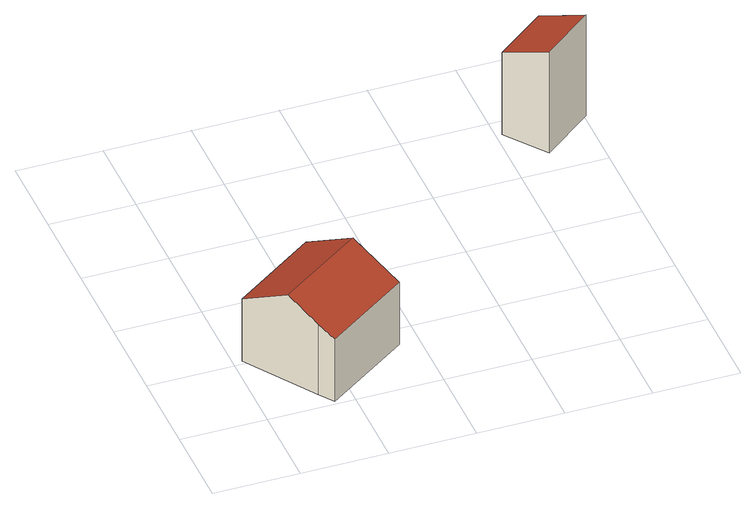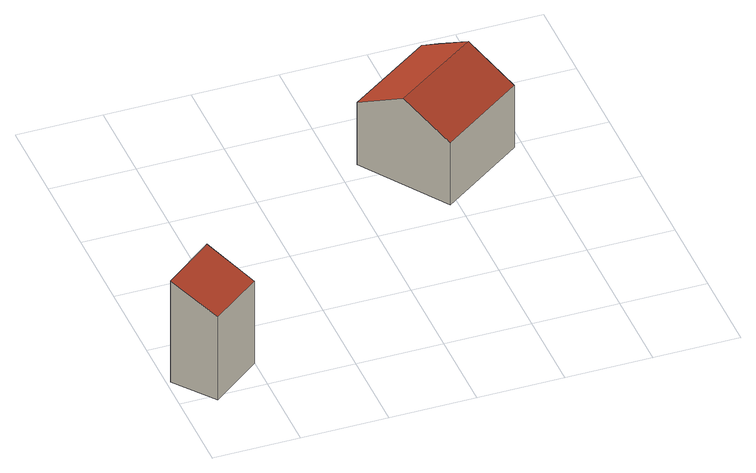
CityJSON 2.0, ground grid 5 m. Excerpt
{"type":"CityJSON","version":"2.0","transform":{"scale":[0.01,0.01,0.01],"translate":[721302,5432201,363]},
"CityObjects":{
"building1":{"type":"Building","attributes":{"Gemeindeschluessel":"09375199","HoeheDach":"369.320","HoeheGrund":"363.530","Methode":"2000","NiedrigsteTraufeDesGebaeudes":"367.680","Geometrietyp2DReferenz":"3000","measuredHeight":5.79,"function":"31001_2000","roofType":"3100","storeysAboveGround":1},"geometry":[{"type":"Solid","lod":"2","boundaries":[[[[0,1,2,3,4]],[[1,5,6,7,2]],[[8,6,5,9]],[[10,8,9,0,4]],[[2,7,11,3]],[[4,3,11,10]],[[9,5,1,0]],[[10,11,7,6,8]]]],"semantics":{"surfaces":[{"type":"WallSurface","Flaeche":"25.298","Z_MAX":"5.790","Z_MAX_ASL":"369.320","Z_MIN":"0.000","Z_MIN_ASL":"363.530"},{"type":"RoofSurface","Dachneigung":"61.823","Dachorientierung":"145.151","Flaeche":"20.958","Z_MAX":"5.790","Z_MAX_ASL":"369.320","Z_MIN":"4.157","Z_MIN_ASL":"367.687"},{"type":"WallSurface","Flaeche":"25.170","Z_MAX":"4.157","Z_MAX_ASL":"367.687","Z_MIN":"0.000","Z_MIN_ASL":"363.530"},{"type":"GroundSurface","Flaeche":"36.802","Z_MAX":"0.000","Z_MAX_ASL":"363.530","Z_MIN":"0.000","Z_MIN_ASL":"363.530"},{"type":"RoofSurface","Dachneigung":"61.818","Dachorientierung":"325.147","Flaeche":"20.794","Z_MAX":"5.790","Z_MAX_ASL":"369.320","Z_MIN":"4.150","Z_MIN_ASL":"367.680"},{"type":"WallSurface","Flaeche":"25.100","Z_MAX":"4.178","Z_MAX_ASL":"367.708","Z_MIN":"0.000","Z_MIN_ASL":"363.530"},{"type":"WallSurface","Flaeche":"4.863","Z_MAX":"4.742","Z_MAX_ASL":"368.272","Z_MIN":"0.000","Z_MIN_ASL":"363.530"},{"type":"WallSurface","Flaeche":"30.375","Z_MAX":"5.790","Z_MAX_ASL":"369.320","Z_MIN":"0.000","Z_MIN_ASL":"363.530"}],"values":[[0,1,2,3,4,5,6,7]]}}]},
"building2":{"type":"Building","attributes":{"Gemeindeschluessel":"09375199","HoeheDach":"370.679","HoeheGrund":"363.880","Methode":"2000","NiedrigsteTraufeDesGebaeudes":"369.411","Geometrietyp2DReferenz":"3000","measuredHeight":6.8,"function":"51009_1610","roofType":"2100"},"geometry":[{"type":"Solid","lod":"2","boundaries":[[[[12,13,14,15]],[[15,16,17,12]],[[14,18,16,15]],[[12,17,19,13]],[[16,18,19,17]],[[13,19,18,14]]]],"semantics":{"surfaces":[{"type":"GroundSurface","Flaeche":"11.124","Z_MAX":"0.000","Z_MAX_ASL":"363.880","Z_MIN":"0.000","Z_MIN_ASL":"363.880"},{"type":"WallSurface","Flaeche":"18.520","Z_MAX":"6.799","Z_MAX_ASL":"370.679","Z_MIN":"0.000","Z_MIN_ASL":"363.880"},{"type":"WallSurface","Flaeche":"25.452","Z_MAX":"6.799","Z_MAX_ASL":"370.679","Z_MIN":"0.000","Z_MIN_ASL":"363.880"},{"type":"WallSurface","Flaeche":"20.517","Z_MAX":"5.545","Z_MAX_ASL":"369.425","Z_MIN":"0.000","Z_MIN_ASL":"363.880"},{"type":"RoofSurface","Dachneigung":"67.112","Dachorientierung":"321.506","Flaeche":"12.075","Z_MAX":"6.799","Z_MAX_ASL":"370.679","Z_MIN":"5.531","Z_MIN_ASL":"369.411"},{"type":"WallSurface","Flaeche":"18.335","Z_MAX":"6.799","Z_MAX_ASL":"370.679","Z_MIN":"0.000","Z_MIN_ASL":"363.880"}],"values":[[0,1,2,3,4,5]]}}]}
},
"vertices":[
[327,113,53],[327,113,527],[218,276,632],[50,526,471],[50,526,53],[389,24,469],[886,370,469],[715,622,632],[886,370,53],[389,24,53],[542,875,53],[542,875,468],
[2018,1848,88],[2310,2076,88],[2493,1842,88],[2200,1609,88],[2200,1609,768],[2018,1848,641],[2493,1842,768],[2310,2076,643]
]}
